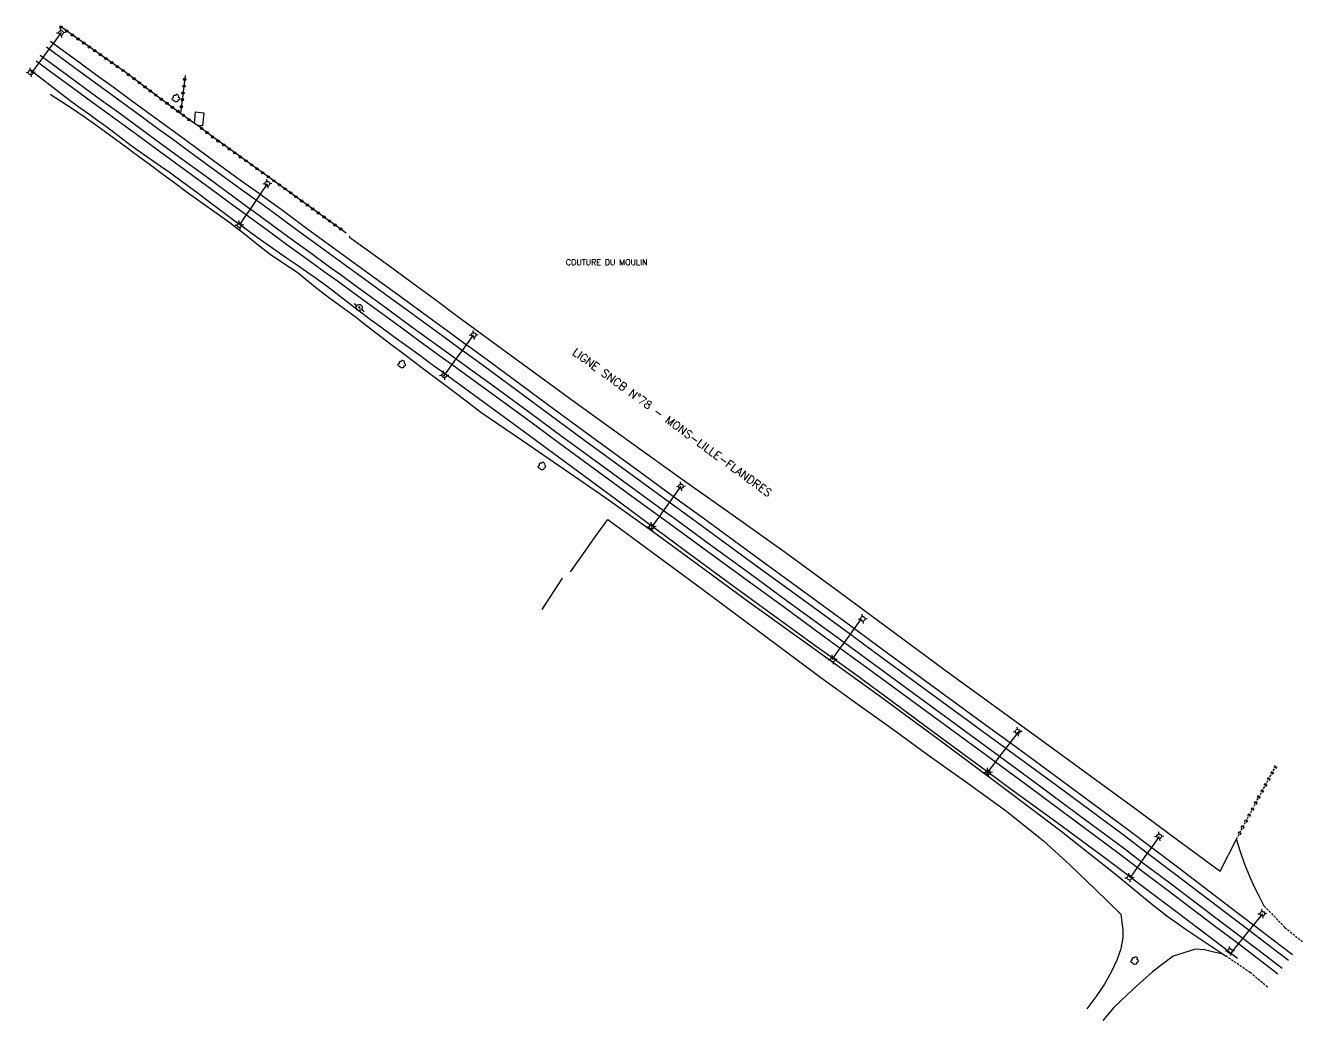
# Model space of a CAD drawing. Header units: millimetres. Extents: x 85000 to 86000, y 139000 to 140001.
# Drawn here: x 85452.7 to 85731.9, y 139687.9 to 139905.5 of the extents above; entities that cross this region are included whole.
import ezdxf
from ezdxf.enums import TextEntityAlignment as Align

# ---------------------------------------------------------------- set-up
doc = ezdxf.new("R2010")
doc.units = ezdxf.units.MM
doc.linetypes.add('DASHED', pattern=[0.75, 0.5, -0.25])
doc.layers.get('0').update_dxf_attribs({"linetype": 'CONTINUOUS'})
for name, color, linetype in [('W0104', 1, 'CONTINUOUS'), ('W0112', 1, 'DASHED'), ('W0211', 2, 'CONTINUOUS'), ('W0214', 2, 'CONTINUOUS'), ('W0220', 5, 'DASHED'), ('W0300', 7, 'CONTINUOUS'), ('W0323', 7, 'CONTINUOUS'), ('W0330', 7, 'CONTINUOUS'), ('W0473', 7, 'CONTINUOUS'), ('W0610', 7, 'CONTINUOUS'), ('W0611', 7, 'CONTINUOUS'), ('W0700', 7, 'CONTINUOUS'), ('W0983', 7, 'CONTINUOUS'), ('W0989', 7, 'CONTINUOUS')]:
    doc.layers.add(name, color=color, linetype=linetype)
doc.styles.get("Standard").update_dxf_attribs({"font": 'romans.shx', "width": 0.85})

# ---------------------------------------------------------------- blocks, each defined once
blk = doc.blocks.new('T300')
for p, q in [((-0.8, 0.51), (-0.86, 0.34)), ((-0.86, 0.34), (-0.86, 0.17)), ((-0.86, 0.17), (-0.74, 0.06)), ((-0.69, 0.63), (-0.8, 0.51)), ((-0.8, -0.06), (-0.74, 0.06)), ((-0.74, 0.06), (-0.69, 0.11)), ((-0.57, 0.69), (-0.69, 0.63)), ((-0.46, 0.69), (-0.57, 0.69)), ((-0.29, 0.63), (-0.46, 0.69)), ((-0.29, 0.63), (-0.17, 0.74)), ((-0.23, 0.57), (-0.29, 0.63)), ((-0.17, 0.74), (-0.06, 0.8)), ((-0.06, 0.8), (0.06, 0.8)), ((0.06, 0.8), (0.23, 0.74)), ((0.23, 0.74), (0.34, 0.63)), ((0.34, 0.63), (0.4, 0.51)), ((0.46, 0.46), (0.34, 0.46)), ((0.4, 0.51), (0.4, 0.46)), ((0.57, 0.4), (0.46, 0.46)), ((0.57, 0.4), (0.69, 0.29)), ((0.69, 0.29), (0.74, 0.17)), ((0.74, 0.06), (0.69, -0.17)), ((0.74, 0.17), (0.74, 0.06)), ((-0.8, -0.17), (-0.8, -0.06)), ((-0.8, -0.23), (-0.8, -0.17)), ((-0.74, -0.34), (-0.8, -0.23)), ((-0.69, -0.4), (-0.74, -0.34)), ((-0.51, -0.46), (-0.69, -0.4)), ((-0.4, -0.46), (-0.51, -0.46)), ((-0.4, -0.46), (-0.34, -0.46)), ((-0.34, -0.46), (-0.34, -0.4)), ((-0.34, -0.51), (-0.34, -0.46)), ((-0.29, -0.63), (-0.34, -0.51)), ((-0.17, -0.74), (-0.29, -0.63)), ((-0.06, -0.8), (-0.17, -0.74)), ((0.06, -0.8), (-0.06, -0.8)), ((0.17, -0.74), (0.06, -0.8)), ((0.23, -0.69), (0.17, -0.74)), ((0.29, -0.46), (0.23, -0.46)), ((0.29, -0.63), (0.23, -0.69)), ((0.46, -0.4), (0.29, -0.46)), ((0.34, -0.51), (0.29, -0.63)), ((0.34, -0.51), (0.34, -0.46)), ((0.57, -0.34), (0.46, -0.4)), ((0.63, -0.29), (0.57, -0.34)), ((0.69, -0.17), (0.63, -0.29))]:
    blk.add_line(p, q)
blk = doc.blocks.new('T610')
for p, q in [((-0.500001, 0), (-1.000002, 0)), ((0, 0.500001), (0, 1.000002)), ((0.500001, 0), (1.000002, 0)), ((0, -0.500001), (0, -1.000002))]:
    blk.add_line(p, q)
blk.add_ellipse((0, 0), major_axis=(-0.353554, 0.353554), ratio=1, start_param=3.926990817, end_param=10.2101761242)
blk = doc.blocks.new('T473')
for p, q in [((-0.166667, 0.166667), (0.166667, -0.166667)), ((-0.166667, -0.166667), (0.166667, 0.166667)), ((0.500001, 0.500001), (1.000002, 1.000002)), ((-1.000002, -1.000002), (-0.500001, -0.500001))]:
    blk.add_line(p, q)
blk.add_ellipse((0, 0), major_axis=(0.471405, 0.471405), ratio=1, start_param=5.4977871438, end_param=11.780972451)
blk = doc.blocks.new('croix')
for p, q in [((-3, 0), (3, 0)), ((0, -3), (0, 3))]:
    blk.add_line(p, q)
blk = doc.blocks.new('T818')
at = {"color": 16, "linetype": 'Continuous', "xscale": 0.0001666666666666667, "yscale": 0.0001666666666666667}
blk.add_blockref('croix', (0, 0), dxfattribs=at)
blk = doc.blocks.new('t220o')
at = {"color": 0, "linetype": 'Continuous'}
for p, q in [((-0.25, 0.25), (0.25, 0.25)), ((-0.25, -0.25), (0.25, -0.25))]:
    blk.add_line(p, q, dxfattribs=at)
blk = doc.blocks.new('t323o')
at = {"color": 0, "linetype": 'Continuous'}
for radius in [0.25, 0.15]:
    blk.add_circle((0, 0), radius, dxfattribs=at)

msp = doc.modelspace()

# ---------------------------------------------------------------- linework, layer by layer
at = {"layer": 'W0104'}
msp.add_lwpolyline([(85491.45, 139883.54), (85490.46, 139883.58), (85489.69, 139884.03), (85489.93, 139886.59), (85491.72, 139886.42)], close=True, dxfattribs=at)
at = {"layer": 'W0112'}
for points in [[(85723.56, 139712.96), (85728.06, 139708.3), (85731.92, 139705.17)], [(85724.3, 139695.23), (85720.51, 139698.4), (85715.21, 139702.02)]]:
    msp.add_lwpolyline(points, dxfattribs=at)
at = {"layer": 'W0211'}
for points in [[(85458.13, 139890.49), (85460.61, 139888.87), (85463.09, 139887.24), (85465.55, 139885.58), (85468.3, 139883.64), (85471.02, 139881.65), (85473.73, 139879.66), (85475.61, 139878.28), (85475.74, 139878.18), (85477.76, 139876.71), (85479.77, 139875.23), (85482.47, 139873.22), (85485.17, 139871.2), (85487.88, 139869.19), (85491.14, 139866.86), (85494.42, 139864.55), (85495.11, 139864.05), (85497.66, 139862.2), (85498.21, 139861.77), (85500.51, 139859.97), (85503.34, 139857.71), (85506.22, 139855.52), (85508.28, 139854.12), (85510.37, 139852.74), (85510.95, 139852.34), (85512.41, 139851.3), (85513.67, 139850.31), (85514.9, 139849.29), (85516.15, 139848.28), (85519.01, 139846.11), (85521.92, 139843.98), (85524.81, 139841.84), (85527.3, 139839.92), (85529.79, 139837.98), (85532.28, 139836.05), (85536, 139833.24), (85539.74, 139830.45), (85543.47, 139827.66), (85546.41, 139825.43), (85549.34, 139823.2), (85552.27, 139820.97)], [(85552.27, 139820.97), (85561.4, 139814.73), (85570.53, 139808.5), (85579.61, 139802.2), (85590.07, 139794.7), (85600.47, 139787.11), (85610.87, 139779.51), (85625.27, 139769.13), (85639.68, 139758.74), (85654, 139748.24), (85666.42, 139738.97), (85678.77, 139729.6), (85690.96, 139720.04), (85694.71, 139716.95), (85698.45, 139713.84), (85702.26, 139710.84), (85706.51, 139707.82), (85710.86, 139704.92), (85714.56, 139702.46), (85715.21, 139702.02)]]:
    msp.add_lwpolyline(points, dxfattribs=at)
at = {"layer": 'W0214'}
for points in [[(85453.64, 139895.8), (85453.64, 139895.8), (85454.84, 139894.99), (85454.84, 139894.99), (85456.45, 139893.72), (85458.04, 139892.48), (85459.64, 139891.26), (85461.24, 139890.04), (85463.08, 139888.68), (85464.92, 139887.34), (85466.77, 139886), (85468.52, 139884.72), (85470.27, 139883.44), (85472.02, 139882.16), (85473.94, 139880.71), (85475.86, 139879.26), (85477.8, 139877.84), (85479.99, 139876.31), (85482.2, 139874.81), (85484.4, 139873.29), (85487.3, 139871.17), (85490.17, 139869.01), (85493.04, 139866.85), (85495.36, 139865.12), (85497.67, 139863.39), (85499.6, 139861.97), (85500, 139861.67), (85503.38, 139859.23), (85506.79, 139856.81), (85510.21, 139854.41), (85512.17, 139853.07), (85514.13, 139851.73), (85516.07, 139850.37), (85518.65, 139848.46), (85521.2, 139846.51), (85523.75, 139844.56), (85525.96, 139842.89), (85528.18, 139841.23), (85530.4, 139839.57), (85533.23, 139837.49), (85536.08, 139835.43), (85538.92, 139833.37), (85541.95, 139831.17), (85544.52, 139829.31), (85544.98, 139828.98), (85548.01, 139826.79)], [(85548.01, 139826.79), (85559.34, 139818.45), (85570.68, 139810.12), (85582.01, 139801.78), (85589.75, 139796.03), (85590.48, 139795.5), (85598.94, 139789.21), (85607.43, 139782.95), (85616.27, 139776.55), (85625.12, 139770.18), (85629.28, 139767.17), (85633.96, 139763.78), (85641.97, 139757.89), (85649.97, 139751.99), (85657.96, 139746.09), (85663.12, 139742.31), (85667.97, 139738.76), (85677.97, 139731.44), (85687.95, 139724.08), (85694.37, 139719.28), (85696.1, 139717.98), (85704.23, 139711.85), (85712.34, 139705.69), (85714.13, 139704.33), (85715.91, 139702.97), (85717.7, 139701.6)], [(85723.56, 139712.96), (85722.48, 139715.1), (85721.39, 139717.23), (85720.38, 139719.39), (85719.33, 139722.08), (85718.4, 139724.83), (85717.48, 139727.57)], [(85714.56, 139702.46), (85712.53, 139702.91), (85710.5, 139703.36), (85708.52, 139703.54), (85703.65, 139701.99), (85699.14, 139698.58), (85694.91, 139694.82), (85690.69, 139690.76), (85688.24, 139687.95)]]:
    msp.add_lwpolyline(points, dxfattribs=at)
at = {"layer": 'W0220'}
msp.add_lwpolyline([(85717.48, 139727.57), (85719.91, 139732.12), (85722.35, 139736.67), (85724.81, 139741.2), (85726.11, 139743.54)], dxfattribs=at)
at = {"layer": 'W0323'}
for points in [[(85489.69, 139884.03), (85486.65, 139886.26), (85482.07, 139889.61), (85474.43, 139895.34), (85474.2, 139895.51), (85460.48, 139905.16)], [(85487.65, 139894.57), (85486.65, 139886.26)], [(85522.84, 139860.11), (85510.48, 139869.04), (85492.93, 139881.62), (85490.46, 139883.58)]]:
    msp.add_lwpolyline(points, dxfattribs=at)
at = {"layer": 'W0330'}
for points in [[(85523.53, 139859.5), (85523.56, 139859.18), (85526.4, 139857.15), (85529.24, 139855.13), (85532.07, 139853.1), (85537.15, 139849.38), (85542.21, 139845.62), (85547.27, 139841.86), (85559.72, 139832.72), (85572.21, 139823.62), (85584.73, 139814.57), (85596.09, 139806.47), (85607.48, 139798.42), (85618.83, 139790.3), (85630.87, 139781.48), (85642.86, 139772.59), (85654.88, 139763.73), (85665.21, 139756.2), (85675.56, 139748.71), (85685.9, 139741.19), (85695.24, 139734.33), (85704.57, 139727.46), (85713.9, 139720.58), (85717.48, 139727.57)], [(85571.86, 139786.02), (85574.56, 139789.85), (85577.29, 139793.66), (85580.03, 139797.46), (85586.97, 139792.38), (85593.92, 139787.3), (85600.85, 139782.2), (85609.44, 139775.79), (85618.01, 139769.34), (85626.62, 139762.95), (85634.49, 139757.25), (85642.39, 139751.6), (85650.26, 139745.9), (85658.74, 139739.82), (85667.19, 139733.69), (85675.33, 139727.2), (85681.07, 139721.98), (85686.65, 139716.57), (85692.22, 139711.15), (85692.42, 139709.47), (85692.61, 139707.79), (85692.64, 139706.12), (85692.18, 139703.61), (85691.31, 139701.14), (85690.26, 139698.77), (85688.65, 139695.85), (85686.73, 139693.08), (85684.8, 139690.47)], [(85570.06, 139784.67), (85565.61, 139777.83)]]:
    msp.add_lwpolyline(points, dxfattribs=at)
at = {"layer": 'W0611'}
for points in [[(85454.07, 139895.05), (85454.32, 139895.4), (85455.7, 139897.29), (85456.6, 139898.52), (85457.92, 139900.33), (85458.82, 139901.56), (85460.58, 139903.96)], [(85499.53, 139861.87), (85499.6, 139861.97), (85501.04, 139864.1), (85501.9, 139865.36), (85503.22, 139867.3), (85504.08, 139868.57), (85505.65, 139870.87)], [(85544.15, 139828.79), (85544.52, 139829.31), (85546, 139831.35), (85546.9, 139832.59), (85548.26, 139834.45), (85549.16, 139835.69), (85550.67, 139837.76)], [(85595.99, 139804.76), (85594.39, 139802.53), (85593.5, 139801.28), (85592.2, 139799.46), (85591.31, 139798.21), (85589.75, 139796.03), (85589.55, 139795.75)], [(85629.08, 139766.89), (85629.28, 139767.17), (85630.87, 139769.35), (85631.77, 139770.58), (85633.07, 139772.37), (85633.98, 139773.61), (85635.53, 139775.73)], [(85669.9, 139751.22), (85667.99, 139748.7), (85667.06, 139747.49), (85665.71, 139745.71), (85664.78, 139744.49), (85663.12, 139742.31), (85662.81, 139741.91)], [(85694.26, 139719.13), (85694.37, 139719.28), (85695.88, 139721.41), (85696.76, 139722.66), (85698.07, 139724.52), (85698.96, 139725.77), (85700.65, 139728.17)], [(85723.16, 139711.25), (85721.23, 139708.86), (85720.27, 139707.67), (85718.87, 139705.94), (85717.91, 139704.75), (85716.37, 139702.85)]]:
    msp.add_lwpolyline(points, dxfattribs=at)
at = {"layer": 'W0700'}
for points in [[(85457.3, 139900.81), (85463.46, 139896.31), (85467.21, 139893.56), (85470.97, 139890.81), (85474.73, 139888.06), (85478.21, 139885.53), (85481.69, 139882.99), (85485.17, 139880.46), (85488.66, 139877.89), (85492.15, 139875.33), (85495.64, 139872.77), (85499.66, 139869.87), (85503.22, 139867.3), (85503.68, 139866.97), (85507.7, 139864.07), (85510.63, 139861.91), (85513.57, 139859.75), (85516.5, 139857.59), (85520.51, 139854.68), (85524.52, 139851.78), (85528.53, 139848.87), (85532.63, 139845.87), (85536.73, 139842.86), (85540.83, 139839.86), (85544.83, 139836.95), (85548.26, 139834.45), (85548.83, 139834.05), (85552.83, 139831.14)], [(85458.2, 139902.03), (85460.46, 139900.37), (85464.36, 139897.54), (85468.12, 139894.8), (85471.87, 139892.04), (85475.63, 139889.3), (85479.11, 139886.76), (85482.59, 139884.23), (85486.07, 139881.69), (85489.57, 139879.13), (85493.05, 139876.56), (85496.54, 139874.01), (85500.55, 139871.11), (85504.08, 139868.57), (85504.58, 139868.21), (85508.6, 139865.3), (85511.54, 139863.14), (85514.47, 139860.98), (85517.4, 139858.83), (85521.41, 139855.92), (85525.42, 139853.02), (85529.43, 139850.11), (85533.54, 139847.11), (85537.63, 139844.1), (85541.73, 139841.1), (85545.73, 139838.19), (85549.16, 139835.69), (85549.73, 139835.28), (85553.73, 139832.38)], [(85455.09, 139897.78), (85458.5, 139895.24), (85462.97, 139891.95), (85467.44, 139888.66), (85472.21, 139885.19), (85476.97, 139881.73), (85481.73, 139878.26), (85485.53, 139875.48), (85489.32, 139872.7), (85493.11, 139869.92), (85497.35, 139866.81), (85501.04, 139864.1), (85501.59, 139863.7), (85505.84, 139860.59), (85509.9, 139857.63), (85513.96, 139854.68), (85518.02, 139851.73), (85520.91, 139849.63), (85523.79, 139847.53), (85526.68, 139845.43), (85530.68, 139842.5), (85534.69, 139839.57), (85538.7, 139836.64), (85543.85, 139832.91), (85546, 139831.35), (85549, 139829.19), (85554.13, 139825.47)], [(85455.97, 139898.98), (85459.4, 139896.47), (85463.88, 139893.18), (85468.35, 139889.89), (85473.11, 139886.43), (85477.88, 139882.96), (85482.63, 139879.49), (85486.43, 139876.72), (85490.23, 139873.94), (85494.02, 139871.16), (85498.26, 139868.05), (85501.9, 139865.36), (85502.5, 139864.93), (85506.74, 139861.82), (85510.8, 139858.87), (85514.86, 139855.92), (85518.92, 139852.96), (85521.81, 139850.86), (85524.69, 139848.76), (85527.58, 139846.66), (85531.59, 139843.73), (85535.59, 139840.8), (85539.6, 139837.88), (85544.74, 139834.15), (85546.9, 139832.59), (85549.89, 139830.43), (85555.04, 139826.7)], [(85552.83, 139831.14), (85560.13, 139825.76), (85567.43, 139820.37), (85574.75, 139814.99), (85587.35, 139805.77), (85593.5, 139801.28), (85599.96, 139796.57), (85612.57, 139787.38), (85624.69, 139778.51), (85633.07, 139772.37), (85636.8, 139769.64), (85648.92, 139760.76), (85663.55, 139750.06), (85667.06, 139747.49), (85678.16, 139739.36), (85692.72, 139728.57), (85698.07, 139724.52), (85703.97, 139720.08), (85715.2, 139711.53), (85720.27, 139707.67), (85726.43, 139702.98)], [(85553.73, 139832.38), (85561.04, 139826.99), (85568.34, 139821.6), (85575.65, 139816.22), (85588.25, 139807.01), (85594.39, 139802.53), (85600.86, 139797.81), (85613.47, 139788.61), (85625.59, 139779.74), (85633.98, 139773.61), (85637.71, 139770.88), (85649.82, 139762), (85664.45, 139751.3), (85667.99, 139748.7), (85679.07, 139740.59), (85693.63, 139729.79), (85698.96, 139725.77), (85704.9, 139721.29), (85716.12, 139712.74), (85721.23, 139708.86), (85727.35, 139704.2)], [(85554.13, 139825.47), (85561.81, 139819.83), (85569.48, 139814.18), (85577.16, 139808.55), (85585.31, 139802.59), (85591.31, 139798.21), (85593.46, 139796.64), (85601.62, 139790.7), (85610.03, 139784.56), (85618.45, 139778.42), (85626.86, 139772.28), (85630.87, 139769.35), (85638.87, 139763.5), (85650.87, 139754.72), (85662.85, 139745.92), (85664.78, 139744.49), (85672.53, 139738.78), (85682.2, 139731.62), (85691.84, 139724.44), (85695.88, 139721.41), (85702.26, 139716.61), (85712.65, 139708.74), (85717.91, 139704.75), (85723.03, 139700.87)], [(85555.04, 139826.7), (85562.71, 139821.06), (85570.39, 139815.42), (85578.07, 139809.78), (85586.21, 139803.83), (85592.2, 139799.46), (85594.37, 139797.88), (85602.52, 139791.93), (85610.93, 139785.79), (85619.35, 139779.65), (85627.76, 139773.51), (85631.77, 139770.58), (85639.77, 139764.74), (85651.77, 139755.95), (85663.76, 139747.15), (85665.71, 139745.71), (85673.44, 139740.01), (85683.11, 139732.85), (85692.76, 139725.67), (85696.76, 139722.66), (85703.18, 139717.83), (85713.57, 139709.96), (85718.87, 139705.94), (85723.97, 139702.08)], [(85726.43, 139702.98), (85728.83, 139701.13)], [(85727.35, 139704.2), (85729.76, 139702.35)], [(85723.03, 139700.87), (85726.55, 139698.16)], [(85723.97, 139702.08), (85727.48, 139699.37)]]:
    msp.add_lwpolyline(points, dxfattribs=at)

# ---------------------------------------------------------------- block references
at = {"layer": 'W0220'}
for p, rotation in [((85725.31, 139742.1), 60.99677859817425), ((85726.04, 139743.41), 60.99677859817425), ((85723.15, 139738.14), 61.52695490341969), ((85723.87, 139739.46), 61.52695490341969), ((85724.58, 139740.78), 61.52695490341969), ((85721.73, 139735.5), 61.79553451388994), ((85722.44, 139736.83), 61.52695490341969), ((85720.31, 139732.86), 61.79553451388994), ((85721.02, 139734.18), 61.79553451388994), ((85718.89, 139730.22), 61.7804955804791), ((85719.6, 139731.54), 61.7804955804791), ((85718.18, 139728.9), 61.7804955804791)]:
    msp.add_blockref('t220o', p, dxfattribs=dict(at, rotation=rotation))
at = {"layer": 'W0300', "rotation": 276.2800217580792}
for p in [(85485.59, 139889.49), (85534.98, 139831.33), (85565.61, 139809.06), (85695.21, 139700.94)]:
    msp.add_blockref('T300', p, dxfattribs=at)
at = {"layer": 'W0323'}
for p, rotation in [((85460.52, 139905.13), 144.9013363343905), ((85461.75, 139904.26), 144.9013363343905), ((85462.97, 139903.4), 144.9013363343905), ((85464.2, 139902.54), 144.9013363343905), ((85465.43, 139901.68), 144.9013363343905), ((85466.66, 139900.81), 144.9013363343905), ((85467.88, 139899.95), 144.9013363343905), ((85469.11, 139899.09), 144.9013363343905), ((85470.34, 139898.23), 144.9013363343905), ((85471.57, 139897.36), 144.9013363343905), ((85472.79, 139896.5), 144.9013363343905), ((85474.02, 139895.64), 144.9013363343905), ((85475.22, 139894.74), 143.1457064333891), ((85476.42, 139893.84), 143.1457064333891), ((85477.63, 139892.95), 143.1457064333891), ((85478.83, 139892.05), 143.1457064333891), ((85487.36, 139892.22), 263.1833376246597), ((85487.54, 139893.71), 263.1833376246597), ((85480.03, 139891.15), 143.1457064333891), ((85481.23, 139890.25), 143.1457064333891), ((85482.43, 139889.35), 143.793886137816), ((85487.01, 139889.24), 263.1833376246597), ((85487.19, 139890.73), 263.1833376246597), ((85483.64, 139888.46), 143.793886137816), ((85484.85, 139887.58), 143.793886137816), ((85486.06, 139886.69), 143.793886137816), ((85486.83, 139887.75), 263.1833376246597), ((85487.27, 139885.81), 143.7903240025459), ((85488.48, 139884.92), 143.7903240025459), ((85491.23, 139882.96), 141.6497421403473), ((85492.41, 139882.03), 141.6497421403473), ((85493.61, 139881.13), 144.3654794978846), ((85494.83, 139880.26), 144.3654794978846), ((85496.05, 139879.39), 144.3654794978846), ((85497.27, 139878.51), 144.3654794978846), ((85498.49, 139877.64), 144.3654794978846), ((85499.71, 139876.76), 144.3654794978846), ((85500.93, 139875.89), 144.3654794978846), ((85502.14, 139875.02), 144.3654794978846), ((85503.36, 139874.14), 144.3654794978846), ((85504.58, 139873.27), 144.3654794978846), ((85505.8, 139872.39), 144.3654794978846), ((85507.02, 139871.52), 144.3654794978846), ((85508.24, 139870.65), 144.3654794978846), ((85509.46, 139869.77), 144.3654794978846), ((85510.68, 139868.9), 144.1555754154558), ((85511.89, 139868.02), 144.1555754154558), ((85513.11, 139867.14), 144.1555754154558), ((85514.33, 139866.26), 144.1555754154558), ((85515.54, 139865.38), 144.1555754154558), ((85516.76, 139864.51), 144.1555754154558), ((85517.97, 139863.63), 144.1555754154558), ((85519.19, 139862.75), 144.1555754154558), ((85520.41, 139861.87), 144.1555754154558), ((85521.62, 139860.99), 144.1555754154558)]:
    msp.add_blockref('t323o', p, dxfattribs=dict(at, rotation=rotation))
at = {"layer": 'W0473', "rotation": 276.2800217580792}
msp.add_blockref('T473', (85525.69, 139843.84), dxfattribs=at)
at = {"layer": 'W0610', "rotation": 276.2800217580792}
for p in [(85460.51, 139903.88), (85453.84, 139895.23), (85505.62, 139870.9), (85499.5, 139861.83), (85550.72, 139837.81), (85544.26, 139828.99), (85596.04, 139804.73), (85589.62, 139795.91), (85635.78, 139775.75), (85629.23, 139766.86), (85669.66, 139751.11), (85663.14, 139742.19), (85700.59, 139728.19), (85694.1, 139719.14), (85723.15, 139711.27), (85716.07, 139703.14)]:
    msp.add_blockref('T610', p, dxfattribs=at)
at = {"layer": 'W0611'}
for p, rotation in [((85460.58, 139903.96), 323.8394212508217), ((85457.92, 139900.33), 323.8487888552684), ((85458.82, 139901.56), 323.8394212508217), ((85456.6, 139898.52), 323.8537680631733), ((85454.07, 139895.05), 323.8748528571412), ((85454.32, 139895.4), 323.8372390053819), ((85455.7, 139897.29), 323.8487888552684), ((85505.65, 139870.87), 325.7795364845639), ((85503.22, 139867.3), 325.81153933592), ((85504.08, 139868.57), 325.7795364845639), ((85501.04, 139864.1), 325.7805849186014), ((85501.9, 139865.36), 325.7746016728885), ((85499.53, 139861.87), 325.7681437290283), ((85499.6, 139861.97), 325.7982648632681), ((85550.67, 139837.76), 323.9627539766647), ((85548.26, 139834.45), 323.9836338649574), ((85549.16, 139835.69), 323.9627539766647), ((85546, 139831.35), 323.9616133350733), ((85546.9, 139832.59), 323.9780945815405), ((85544.15, 139828.79), 324.025277528327), ((85544.52, 139829.31), 323.957583523463), ((85595.99, 139804.76), 144.4429454173061), ((85593.5, 139801.28), 144.4652937962703), ((85594.39, 139802.53), 144.4710311551732), ((85591.31, 139798.21), 144.4648020226501), ((85592.2, 139799.46), 144.4405548510966), ((85589.55, 139795.75), 144.4246951518438), ((85589.75, 139796.03), 144.4246951518438), ((85635.53, 139775.73), 323.87161193238), ((85633.07, 139772.37), 323.8790226876295), ((85633.98, 139773.61), 323.87161193238), ((85630.87, 139769.35), 323.8790226876295), ((85631.77, 139770.58), 323.8812254236368), ((85629.08, 139766.89), 323.9726270151099), ((85629.28, 139767.17), 323.87741417808), ((85669.9, 139751.22), 142.7132136703787), ((85667.06, 139747.49), 142.7047852169429), ((85667.99, 139748.7), 142.7258221995865), ((85664.78, 139744.49), 142.7079271039611), ((85665.71, 139745.71), 142.7258221995865), ((85662.81, 139741.91), 142.7218197087329), ((85663.12, 139742.31), 142.7218197087329), ((85700.65, 139728.17), 324.7711410158815), ((85698.07, 139724.52), 324.7626169397973), ((85698.96, 139725.77), 324.7711410158815), ((85696.76, 139722.66), 324.7570708261913), ((85694.26, 139719.13), 324.7524262975557), ((85694.37, 139719.28), 324.7655539211405), ((85695.88, 139721.41), 324.7626169397973), ((85723.16, 139711.25), 141.0841589118173), ((85721.23, 139708.86), 141.1004557431769), ((85718.87, 139705.94), 141.071331816556), ((85720.27, 139707.67), 141.0902241198003), ((85716.37, 139702.85), 141.0878745347258), ((85717.91, 139704.75), 141.0878745347258)]:
    msp.add_blockref('T818', p, dxfattribs=dict(at, rotation=rotation))

# ---------------------------------------------------------------- texts
at = {"layer": 'W0983'}
msp.add_text('COUTURE DU MOULIN', height=1.25, dxfattribs=at).set_placement((85579.8, 139853.73), align=Align.MIDDLE_CENTER)
at = {"layer": 'W0989'}
msp.add_text('LIGNE SNCB N°78 - MONS-LILLE-FLANDRES', height=1.75, rotation=323.8434, dxfattribs=at).set_placement((85572.14, 139833.69))

doc.saveas('drawing.dxf')
